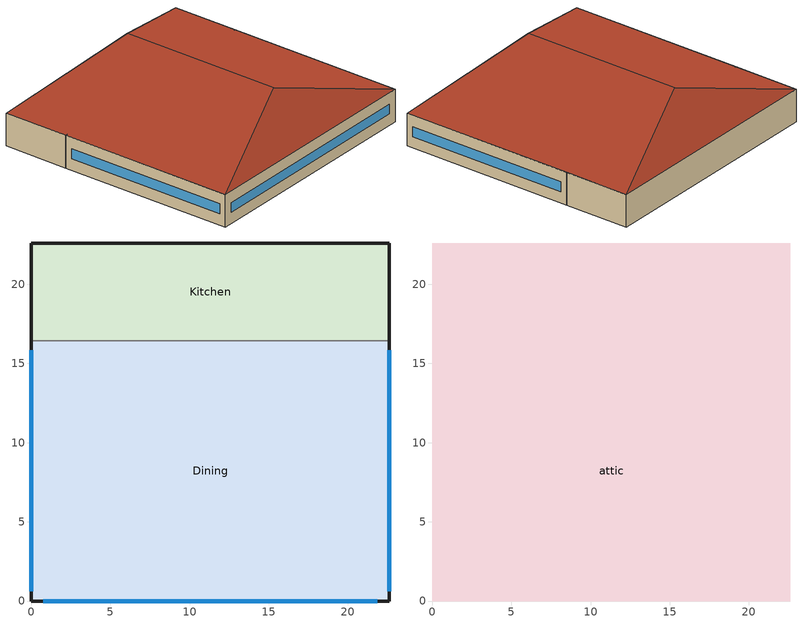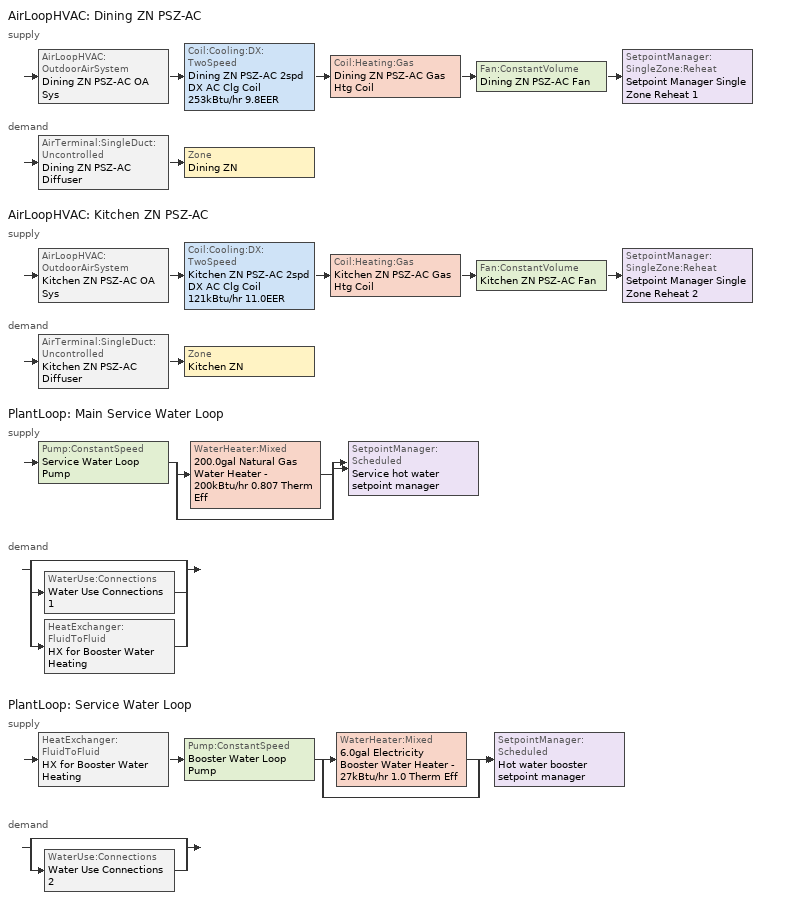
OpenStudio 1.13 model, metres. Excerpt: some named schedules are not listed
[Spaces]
Kitchen
 floor ground: 22.61,22.61 22.61,16.44 0,16.44 0,22.61 z0
 wall outside: 22.61,16.44 22.61,22.61 0,22.61 0,16.44 z0:3.05
 wall to Dining: 0,16.44 22.61,16.44 z0:3.05
Dining
 floor ground: 22.61,16.44 22.61,0 0,0 0,16.44 z0
 wall outside: 0,16.44 0,0 22.61,0 22.61,16.44 z0:3.05
 window: 0,15.84 0,0.6 / 22.61,0.6 22.61,15.84 / 0.75,0 21.86,0 z1.07:1.98
attic
 floor to Dining: 22.61,16.44 22.61,0 0,0 0,16.44 z3.05
 floor to Kitchen: 22.61,22.61 22.61,16.44 0,16.44 0,22.61 z3.05
 roof outside: 11.3,18.84,6.82 22.61,22.61,3.05 0,22.61,3.05; 11.3,3.77,6.82 0,0,3.05 22.61,0,3.05; 11.3,18.84,6.82 0,22.61,3.05 0,0,3.05 11.3,3.77,6.82; 11.3,3.77,6.82 22.61,0,3.05 22.61,22.61,3.05 11.3,18.84,6.82
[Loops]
AirLoopHVAC 'Dining ZN PSZ-AC'
 supply: AirLoopHVAC:OutdoorAirSystem 'Dining ZN PSZ-AC OA Sys' > Coil:Cooling:DX:TwoSpeed 'Dining ZN PSZ-AC 2spd DX AC Clg Coil 253kBtu/hr 9.8EER' > Coil:Heating:Gas 'Dining ZN PSZ-AC Gas Htg Coil' > Fan:ConstantVolume 'Dining ZN PSZ-AC Fan' > SetpointManager:SingleZone:Reheat 'Setpoint Manager Single Zone Reheat 1'
 demand: AirTerminal:SingleDuct:Uncontrolled 'Dining ZN PSZ-AC Diffuser' > Zone 'Dining ZN'
AirLoopHVAC 'Kitchen ZN PSZ-AC'
 supply: AirLoopHVAC:OutdoorAirSystem 'Kitchen ZN PSZ-AC OA Sys' > Coil:Cooling:DX:TwoSpeed 'Kitchen ZN PSZ-AC 2spd DX AC Clg Coil 121kBtu/hr 11.0EER' > Coil:Heating:Gas 'Kitchen ZN PSZ-AC Gas Htg Coil' > Fan:ConstantVolume 'Kitchen ZN PSZ-AC Fan' > SetpointManager:SingleZone:Reheat 'Setpoint Manager Single Zone Reheat 2'
 demand: AirTerminal:SingleDuct:Uncontrolled 'Kitchen ZN PSZ-AC Diffuser' > Zone 'Kitchen ZN'
PlantLoop 'Main Service Water Loop'
 supply: Pump:ConstantSpeed 'Service Water Loop Pump' > split
  | WaterHeater:Mixed '200.0gal Natural Gas Water Heater - 200kBtu/hr 0.807 Therm Eff'
  | bypass
  join > SetpointManager:Scheduled 'Service hot water setpoint manager'
 demand: split
  | bypass
  | WaterUse:Connections 'Water Use Connections 1'
  | HeatExchanger:FluidToFluid 'HX for Booster Water Heating'
PlantLoop 'Service Water Loop'
 supply: HeatExchanger:FluidToFluid 'HX for Booster Water Heating' > Pump:ConstantSpeed 'Booster Water Loop Pump' > split
  | WaterHeater:Mixed '6.0gal Electricity Booster Water Heater - 27kBtu/hr 1.0 Therm Eff'
  | bypass
  join > SetpointManager:Scheduled 'Hot water booster setpoint manager'
 demand: split
  | bypass
  | WaterUse:Connections 'Water Use Connections 2'
[Site]
Boise Air Terminal  Uo: Latitude {deg}=43.62; Longitude {deg}=-116.21; Time Zone {hr}=-7; Elevation {m}=701; Terrain=City
[Building]
90.1-2010-FullServiceRestaurant-ASHRAE 169-2006-5B created: 2016-09-26 10:44:40 -0600: North Axis {deg}=0; Default Construction Set=90.1-2010 - FullSrvRest - ASHRAE 169-2006-5B; Standards Building Type=FullServiceRestaurant
[Site:GroundTemperature:BuildingSurface]
19.85, 19.95, 20.01, 20.17, 20.39, 22.75, 23.29, 23.36, 23.24, 20.84, 20.31, 19.98
[Site:WaterMainsTemperature]
Calculation Method=Correlation; Annual Average Outdoor Air Temperature {C}=11.15; Maximum Difference In Monthly Average Outdoor Air Temperatures {deltaC}=26.2
[SizingPeriod:DesignDay] Barometric Pressure {Pa}=93182; Sky Clearness=0; Rain Indicator=0; Snow Indicator=0; Day of Month=21; Daylight Saving Time Indicator=0; Humidity Indicating Type=Wetbulb; Dry-Bulb Temperature Range Modifier Type=DefaultMultipliers
Name | Maximum Dry-Bulb Temperature {C} | Daily Dry-Bulb Temperature Range {deltaC} | Humidity Indicating Conditions at Maximum Dry-Bulb | Wind Speed {m/s} | Wind Direction {deg} | Month | Day Type | Solar Model Indicator | ASHRAE Taub | ASHRAE Taud
Boise Air Terminal  Uo Ann Clg .4% Condns DB=>MWB | 36.7 | 16.7 | 17.9 | 4.2 | 330 | 7 | SummerDesignDay | ASHRAETau | 0.398 | 2.125
Boise Air Terminal  Uo Ann Htg 99.6% Condns DB | -16.3 | 0 | -16.3 | 2.3 | 120 | 12 | WinterDesignDay | ASHRAEClearSky
[ClimateZones]
Climate Zone Institution Name 1=ASHRAE; Climate Zone Document Name 1=ANSI/ASHRAE Standard 169; Climate Zone Document Year 1=2006; Climate Zone Value 1=5B; Climate Zone Institution Name 2=CEC; Climate Zone Document Name 2=California Climate Zone Descriptions; Climate Zone Document Year 2=1995
[Material:NoMass] Thermal Absorptance=0.9; Solar Absorptance=0.7
Name | Roughness | Thermal Resistance {m2-K/W} | Visible Absorptance
CP02 CARPET PAD | VeryRough | 0.21648 | 0.8
Typical Insulation R-10.94 | Smooth | 1.92744 | 0.7
Typical Carpet Pad | Smooth | 0.21648 | 0.8
Typical Insulation R-13.45 | Smooth | 2.368 | 0.7
Typical Insulation R-35.4 | Smooth | 6.23479 | 0.7
Typical Insulation R-0.58 | Smooth | 0.101875 | 0.7
Typical Insulation R-1.15 | Smooth | 0.202527 | 0.7
[Material]
Name | Roughness | Thickness {m} | Conductivity {W/m-K} | Density {kg/m3} | Specific Heat {J/kg-K} | Thermal Absorptance | Solar Absorptance | Visible Absorptance
100mm Normalweight concrete floor | MediumSmooth | 0.1016 | 2.31 | 2322 | 832
G01 13mm gypsum board | Smooth | 0.0127 | 0.16 | 800 | 1090 | 0.9 | 0.7 | 0.5
4 in. Normalweight Concrete Floor | MediumRough | 0.1016 | 2.31 | 2322 | 832 | 0.9 | 0.7 | 0.7
25mm Stucco | Smooth | 0.0254 | 0.72 | 1856 | 840 | 0.9 | 0.7 | 0.7
5/8 in. Gypsum Board | MediumSmooth | 0.0159 | 0.16 | 800 | 1090 | 0.9 | 0.7 | 0.7
6 in. Normalweight Concrete Floor | MediumRough | 0.1524 | 2.31 | 2322 | 832 | 0.9 | 0.7 | 0.7
8 in. Concrete Block Basement Wall | MediumRough | 0.2032 | 1.326 | 1842 | 912 | 0.9 | 0.7 | 0.7
F08 Metal surface | Smooth | 0.0008 | 45.28 | 7824 | 500 | 0.9 | 0.7 | 0.7
G05 25mm wood | MediumSmooth | 0.0254 | 0.15 | 608 | 1630 | 0.9 | 0.5 | 0.5
Std Wood 6inch | MediumSmooth | 0.15 | 0.12 | 540 | 1210 | 0.9 | 0.7 | 0.7
[Construction]
Typical Insulated Exterior Mass Floor R-13.51: Typical Insulation R-10.94, 4 in. Normalweight Concrete Floor, Typical Carpet Pad
Typical Insulated Steel Framed Exterior Wall R-15.63: 25mm Stucco, 5/8 in. Gypsum Board, Typical Insulation R-13.45, 5/8 in. Gypsum Board
Typical Wood Joist Attic Floor R-37.04: 5/8 in. Gypsum Board, Typical Insulation R-35.4
Typical Interior Floor: 100mm Normalweight concrete floor, CP02 CARPET PAD
Typical Interior Wall: G01 13mm gypsum board, G01 13mm gypsum board
Typical Interior Ceiling: CP02 CARPET PAD, 100mm Normalweight concrete floor
Typical Insulated Carpeted 6in Slab Floor: 6 in. Normalweight Concrete Floor, Typical Carpet Pad
Typical Insulated Basement Mass Wall: 8 in. Concrete Block Basement Wall
U 0.52 SHGC 0.40 Dbl Ref-D Clr 6mm/13mm Air: REF D CLEAR 6MM, AIR 13MM, CLEAR 6MM
Typical Insulated Metal Door R-1.43: F08 Metal surface, Typical Insulation R-0.58
Typical Overhead Door R-2.0: Typical Insulation R-1.15
U 1.17 SHGC 0.49 Sgl Ref-D Clr 6mm: REF D CLEAR 6MM
Typical Interior Window: Clear 3mm
Typical Interior Door; Typical Interior Partition: G05 25mm wood
InteriorFurnishings: Std Wood 6inch
[DefaultConstructionSet]
90.1-2010 - FullSrvRest - ASHRAE 169-2006-5B: Default Exterior Surface Constructions=Default Surface Constructions 1; Default Interior Surface Constructions=Default Surface Constructions 2; Default Ground Contact Surface Constructions=Default Surface Constructions 3; Default Exterior SubSurface Constructions=Default Sub Surface Constructions 1; Default Interior SubSurface Constructions=Default Sub Surface Constructions 2; Interior Partition Construction=Typical Interior Partition
[DefaultSurfaceConstructions]
Name | Floor Construction | Wall Construction | Roof Ceiling Construction
Default Surface Constructions 1 | Typical Insulated Exterior Mass Floor R-13.51 | Typical Insulated Steel Framed Exterior Wall R-15.63 | Typical Wood Joist Attic Floor R-37.04
Default Surface Constructions 2 | Typical Interior Floor | Typical Interior Wall | Typical Interior Ceiling
Default Surface Constructions 3 | Typical Insulated Carpeted 6in Slab Floor | Typical Insulated Basement Mass Wall
[DefaultSubSurfaceConstructions]
Name | Fixed Window Construction | Operable Window Construction | Door Construction | Overhead Door Construction | Skylight Construction | Tubular Daylight Dome Construction | Tubular Daylight Diffuser Construction
Default Sub Surface Constructions 1 | U 0.52 SHGC 0.40 Dbl Ref-D Clr 6mm/13mm Air | U 0.52 SHGC 0.40 Dbl Ref-D Clr 6mm/13mm Air | Typical Insulated Metal Door R-1.43 | Typical Overhead Door R-2.0 | U 1.17 SHGC 0.49 Sgl Ref-D Clr 6mm | Typical Interior Window | Typical Interior Window
Default Sub Surface Constructions 2 | Typical Interior Window | Typical Interior Window | Typical Interior Door
[WindowMaterial:Glazing] Optical Data Type=SpectralAverage; Infrared Transmittance at Normal Incidence=0; Front Side Infrared Hemispherical Emissivity=0.84; Conductivity {W/m-K}=0.9; Dirt Correction Factor for Solar and Visible Transmittance=1; Solar Diffusing=No
Name | Thickness {m} | Solar Transmittance at Normal Incidence | Front Side Solar Reflectance at Normal Incidence | Back Side Solar Reflectance at Normal Incidence | Visible Transmittance at Normal Incidence | Front Side Visible Reflectance at Normal Incidence | Back Side Visible Reflectance at Normal Incidence | Back Side Infrared Hemispherical Emissivity
REF D CLEAR 6MM | 0.006 | 0.429 | 0.308 | 0.379 | 0.334 | 0.453 | 0.505 | 0.82
CLEAR 6MM | 0.006 | 0.775 | 0.071 | 0.071 | 0.881 | 0.08 | 0.08 | 0.84
Clear 3mm | 0.003 | 0.837 | 0.075 | 0.075 | 0.898 | 0.081 | 0.081 | 0.84
[WindowMaterial:Gas]
AIR 13MM: Gas Type=Air; Thickness {m}=0.0127
[Space]
Name | Space Type | Thermal Zone | Part of Total Floor Area
Kitchen | FullServiceRestaurant Kitchen | Kitchen ZN | Yes
Dining | FullServiceRestaurant Dining | Dining ZN | Yes
attic | FullServiceRestaurant Attic | attic ZN | No
[SpaceType] Standards Building Type=FullServiceRestaurant
Name | Default Schedule Set | Design Specification Outdoor Air Object | Standards Space Type
FullServiceRestaurant Dining | FullServiceRestaurant Dining Schedule Set | FullServiceRestaurant Dining Ventilation | Dining
FullServiceRestaurant Kitchen | FullServiceRestaurant Kitchen Schedule Set | FullServiceRestaurant Kitchen Ventilation | Kitchen
FullServiceRestaurant Attic | FullServiceRestaurant Attic Schedule Set | FullServiceRestaurant Attic Ventilation | Attic
[DesignSpecification:OutdoorAir] Outdoor Air Flow per Person {m3/s-person}=0
Name | Outdoor Air Flow per Floor Area {m3/s-m2} | Outdoor Air Flow Air Changes per Hour {1/hr} | Outdoor Air Method | Outdoor Air Flow Rate {m3/s}
FullServiceRestaurant Attic Ventilation | 0 | 0
FullServiceRestaurant Dining Ventilation | 0.0035814 | 0 | Sum | 0
FullServiceRestaurant Kitchen Ventilation | 0 |  | Sum | 1.21708
[DefaultScheduleSet]
Name | Infiltration Schedule | Number of People Schedule | People Activity Level Schedule | Lighting Schedule | Electric Equipment Schedule | Gas Equipment Schedule
FullServiceRestaurant Attic Schedule Set | Always On
FullServiceRestaurant Dining Schedule Set | RestaurantSitDown INFIL_HALF_ON_SCH | RestaurantSitDown BLDG_OCC_SCH | RestaurantSitDown ACTIVITY_SCH | RestaurantSitDown BLDG_LIGHT_DINING_SCH_2010 | RestaurantSitDown BLDG_EQUIP_SCH
FullServiceRestaurant Kitchen Schedule Set | RestaurantSitDown INFIL_HALF_ON_SCH | RestaurantSitDown BLDG_OCC_SCH | RestaurantSitDown ACTIVITY_SCH | RestaurantSitDown BLDG_LIGHT_KITCHEN_SCH_2010_2013 | RestaurantSitDown BLDG_EQUIP_SCH | RestaurantSitDown Rest_GAS_EQUIP_SCH
[ThermostatSetpoint:DualSetpoint]
Name | Heating Setpoint Temperature Schedule | Cooling Setpoint Temperature Schedule
FullServiceRestaurant Kitchen Thermostat 1 | RestaurantSitDown HTGSETP_KITCHEN_SCH_NO_OPTIMUM | RestaurantSitDown CLGSETP_KITCHEN_SCH_NO_SETBACK
FullServiceRestaurant Attic Thermostat 1
FullServiceRestaurant Dining Thermostat 1 | RestaurantSitDown HTGSETP_SCH_NO_OPTIMUM | RestaurantSitDown CLGSETP_SCH_NO_SETBACK
[People:Definition] Number of People Calculation Method=People/Area; Fraction Radiant=0.3
Name | People per Space Floor Area {person/m2}
FullServiceRestaurant Dining People Definition | 0.753474
FullServiceRestaurant Kitchen People Definition | 0.0538196
[People] Work Efficiency Schedule=Work Efficiency Schedule; Clothing Insulation Schedule=Clothing Schedule; Air Velocity Schedule=Air Velocity Schedule
Name | People Definition | Space or SpaceType
FullServiceRestaurant Dining People | FullServiceRestaurant Dining People Definition | FullServiceRestaurant Dining
FullServiceRestaurant Kitchen People | FullServiceRestaurant Kitchen People Definition | FullServiceRestaurant Kitchen
[Lights:Definition] Design Level Calculation Method=Watts/Area; Fraction Radiant=0.7; Fraction Visible=0.2
Name | Watts per Space Floor Area {W/m2}
FullServiceRestaurant Dining Lights Definition | 9.57988
FullServiceRestaurant Kitchen Lights Definition | 10.6563
[Lights]
Name | Lights Definition | Space or SpaceType
FullServiceRestaurant Dining Lights | FullServiceRestaurant Dining Lights Definition | FullServiceRestaurant Dining
FullServiceRestaurant Kitchen Lights | FullServiceRestaurant Kitchen Lights Definition | FullServiceRestaurant Kitchen
[ElectricEquipment:Definition]
Name | Design Level Calculation Method | Watts per Space Floor Area {W/m2} | Fraction Latent | Fraction Radiant | Fraction Lost | Design Level {W}
FullServiceRestaurant Dining Elec Equip Definition | Watts/Area | 64.9279 | 0.25 | 0.3
FullServiceRestaurant Kitchen Elec Equip Definition | Watts/Area | 403.97 | 0.25 | 0.3 | 0.2
Kitchen Electric Equipment Definition1 | EquipmentLevel |  | 0 | 0.25 | 0 | 515.917
Kitchen Electric Equipment Definition2 | EquipmentLevel |  | 0 | 0.25 | 0 | 851.67
[ElectricEquipment]
Name | Electric Equipment Definition | Space or SpaceType | Schedule
FullServiceRestaurant Dining Elec Equip | FullServiceRestaurant Dining Elec Equip Definition | FullServiceRestaurant Dining
FullServiceRestaurant Kitchen Elec Equip | FullServiceRestaurant Kitchen Elec Equip Definition | FullServiceRestaurant Kitchen
Kitchen_Reach-in-Freezer | Kitchen Electric Equipment Definition1 | FullServiceRestaurant Kitchen | RestaurantSitDown ALWAYS_ON
Kitchen_Reach-in-Refrigerator | Kitchen Electric Equipment Definition2 | FullServiceRestaurant Kitchen | RestaurantSitDown ALWAYS_ON
[GasEquipment:Definition]
FullServiceRestaurant Kitchen Gas Equip Definition: Design Level Calculation Method=Watts/Area; Watts per Space Floor Area {W/m2}=649.246; Fraction Latent=0.1; Fraction Radiant=0.2; Fraction Lost=0.7
[GasEquipment]
FullServiceRestaurant Kitchen Gas Equip: Gas Equipment Definition=FullServiceRestaurant Kitchen Gas Equip Definition; Space or SpaceType=FullServiceRestaurant Kitchen
[SpaceInfiltration:DesignFlowRate]
Name | Space or SpaceType | Schedule | Design Flow Rate Calculation Method | Flow per Exterior Surface Area {m3/s-m2} | Constant Term Coefficient | Temperature Term Coefficient | Velocity Term Coefficient | Velocity Squared Term Coefficient | Design Flow Rate {m3/s}
Dining Infiltration | Dining | RestaurantSitDown INFIL_HALF_ON_SCH | Flow/ExteriorArea | 0.000569573 | 0 | 0 | 0.224 | 0
Kitchen Infiltration | Kitchen | RestaurantSitDown INFIL_HALF_ON_SCH | Flow/ExteriorArea | 0.000569573 | 0 | 0 | 0.224 | 0
Dining door Infiltration | Dining | RestaurantSitDown VESTIBULE_DOOR_INFIL_SCH | Flow/Space |  |  |  |  |  | 0.389828
Space Infiltration Design Flow Rate 2 | attic | Always On | Flow/Space |  |  |  |  |  | 0.2378
[InternalMass:Definition]
Internal Mass Definition 1: Construction=InteriorFurnishings; Design Level Calculation Method=SurfaceArea/Area; Surface Area per Space Floor Area=2
[InternalMass] Internal Mass Definition=Internal Mass Definition 1
Name | Space or SpaceType
Dining Mass; Dining Mass 1 | Dining
Kitchen Mass; Kitchen Mass 1; Kitchen Mass 2; Kitchen Mass 3 | Kitchen
[ThermalZone] Use Ideal Air Loads=No
Name | Thermostat | Primary Daylighting Control | Fraction of Zone Controlled by Primary Daylighting Control | Secondary Daylighting Control | Fraction of Zone Controlled by Secondary Daylighting Control
Kitchen ZN | FullServiceRestaurant Kitchen Thermostat 1
attic ZN | FullServiceRestaurant Attic Thermostat 1
Dining ZN | FullServiceRestaurant Dining Thermostat 1 | Dining Daylt Sensor 1 | 0.137181 | Dining Daylt Sensor 2 | 0.137181
[Sizing:Zone] Zone Cooling Design Supply Air Temperature Input Method=SupplyAirTemperature; Zone Cooling Design Supply Air Temperature Difference {deltaC}=11.11; Zone Heating Design Supply Air Temperature Input Method=SupplyAirTemperature; Zone Heating Design Supply Air Temperature {C}=40; Zone Heating Design Supply Air Temperature Difference {deltaC}=11.11; Zone Cooling Design Supply Air Humidity Ratio {kg-H2O/kg-air}=0.0085; Zone Heating Design Supply Air Humidity Ratio {kg-H2O/kg-air}=0.008; Heating Design Air Flow Method=DesignDay; Account for Dedicated Outdoor Air System=No; Dedicated Outdoor Air System Control Strategy=NeutralSupplyAir; Dedicated Outdoor Air Low Setpoint Temperature for Design {C}=autosize; Dedicated Outdoor Air High Setpoint Temperature for Design {C}=autosize
Name | Zone Cooling Design Supply Air Temperature {C} | Cooling Design Air Flow Method | Cooling Minimum Air Flow per Zone Floor Area {m3/s-m2}
Kitchen ZN | 12.8 | DesignDayWithLimit | 0
attic ZN | 14 | DesignDay
Dining ZN | 12.8 | DesignDayWithLimit | 0.00358118
[Zone equipment]
Kitchen ZN: Zone HVAC Ideal Loads Air System 1, Kitchen ZN PSZ-AC Diffuser, Kitchen ZN Exhaust Fan
attic ZN: Zone HVAC Ideal Loads Air System 2
Dining ZN: Zone HVAC Ideal Loads Air System 3, Dining ZN PSZ-AC Diffuser, Dining ZN Exhaust Fan
[AirLoopHVAC] Availability Schedule=RestaurantSitDown HVACOperationSchd; Design Supply Air Flow Rate {m3/s}=AutoSize
Name | Availability Manager
Dining ZN PSZ-AC | Availability Manager Night Cycle 1
Kitchen ZN PSZ-AC | Availability Manager Night Cycle 2
[Sizing:System] Type of Load to Size On=Sensible; Design Outdoor Air Flow Rate {m3/s}=Autosize; Minimum System Air Flow Ratio=1; Preheat Design Temperature {C}=7; Preheat Design Humidity Ratio {kg-H2O/kg-Air}=0.008; Precool Design Temperature {C}=12.8; Precool Design Humidity Ratio {kg-H2O/kg-Air}=0.008; Central Cooling Design Supply Air Temperature {C}=12.8; Central Heating Design Supply Air Temperature {C}=40; Sizing Option=Coincident; 100% Outdoor Air in Cooling=No; 100% Outdoor Air in Heating=No; Central Cooling Design Supply Air Humidity Ratio {kg-H2O/kg-Air}=0.0085; Central Heating Design Supply Air Humidity Ratio {kg-H2O/kg-Air}=0.008; Cooling Design Air Flow Method=DesignDay; Cooling Design Air Flow Rate {m3/s}=0; Heating Design Air Flow Method=DesignDay; Heating Design Air Flow Rate {m3/s}=0; System Outdoor Air Method=ZoneSum; Zone Maximum Outdoor Air Fraction=1; Cooling Supply Air Flow Rate Per Floor Area {m3/s-m2}=0.00996765; Cooling Fraction of Autosized Cooling Supply Air Flow Rate=1; Cooling Supply Air Flow Rate Per Unit Cooling Capacity {m3/s-W}=3.94755e-05; Heating Supply Air Flow Rate Per Floor Area {m3/s-m2}=0.00996765; Heating Fraction of Autosized Heating Supply Air Flow Rate=1; Heating Fraction of Autosized Cooling Supply Air Flow Rate=1; Heating Supply Air Flow Rate Per Unit Heating Capacity {m3/s-W}=3.15882e-05; Cooling Design Capacity Method=CoolingDesignCapacity; Cooling Design Capacity {W}=autosize; Cooling Design Capacity Per Floor Area {W/m2}=234.7; Fraction of Autosized Cooling Design Capacity=1; Heating Design Capacity Method=HeatingDesignCapacity; Heating Design Capacity {W}=autosize; Heating Design Capacity Per Floor Area {W/m2}=157; Fraction of Autosized Heating Design Capacity=1; Central Cooling Capacity Control Method=OnOff
Dining ZN PSZ-AC; Kitchen ZN PSZ-AC
[SetpointManager:SingleZone:Reheat] Minimum Supply Air Temperature {C}=10; Maximum Supply Air Temperature {C}=50
Name | Control Zone
Setpoint Manager Single Zone Reheat 1 | Dining ZN
Setpoint Manager Single Zone Reheat 2 | Kitchen ZN
[Fan:ConstantVolume] Availability Schedule=RestaurantSitDown HVACOperationSchd; Maximum Flow Rate {m3/s}=AutoSize
Name | Fan Efficiency | Pressure Rise {Pa} | Motor Efficiency
Dining ZN PSZ-AC Fan | 0.59605 | 1018.77 | 0.917
Kitchen ZN PSZ-AC Fan | 0.56225 | 622.722 | 0.865
[Coil:Heating:Gas] Availability Schedule=Always On Discrete; Gas Burner Efficiency=0.8; Nominal Capacity {W}=AutoSize; Parasitic Electric Load {W}=0; Parasitic Gas Load {W}=0
Dining ZN PSZ-AC Gas Htg Coil; Kitchen ZN PSZ-AC Gas Htg Coil
[Coil:Cooling:DX:TwoSpeed] Availability Schedule=Always On Discrete; Rated High Speed Total Cooling Capacity {W}=Autosize; Rated High Speed Sensible Heat Ratio=Autosize; Rated High Speed Air Flow Rate {m3/s}=Autosize; Rated Low Speed Total Cooling Capacity {W}=Autosize; Rated Low Speed Sensible Heat Ratio=0.69; Condenser Type=AirCooled; High Speed Evaporative Condenser Effectiveness=0; High Speed Evaporative Condenser Air Flow Rate {m3/s}=Autosize; High Speed Evaporative Condenser Pump Rated Power Consumption {W}=Autosize; Low Speed Evaporative Condenser Effectiveness=0; Low Speed Evaporative Condenser Air Flow Rate {m3/s}=Autosize; Low Speed Evaporative Condenser Pump Rated Power Consumption {W}=Autosize; Basin Heater Capacity {W/K}=10; Basin Heater Setpoint Temperature {C}=2
Name | Rated High Speed COP {W/W} | Total Cooling Capacity Function of Temperature Curve | Total Cooling Capacity Function of Flow Fraction Curve | Energy Input Ratio Function of Temperature Curve | Energy Input Ratio Function of Flow Fraction Curve | Part Load Fraction Correlation Curve | Rated Low Speed COP {W/W} | Low Speed Total Cooling Capacity Function of Temperature Curve | Low Speed Energy Input Ratio Function of Temperature Curve
Dining ZN PSZ-AC 2spd DX AC Clg Coil 253kBtu/hr 9.8EER | 3.50675 | PSZ-AC_CoolCLennoxStandard10Ton_TGA120S2B_CapFT | AHU-1_CoolCStandard10Ton_CapFF | PSZ-AC_CoolCStandard10Ton_EIRFT | CoolCLennoxStandard10Ton_TGA120S2B_EIRFFF | PSZ-AC_CoolCLennoxStandard10Ton_TGA120S2B_PLR | 3.50675 | PSZ-AC_CoolCLennoxStandard10Ton_TGA120S2B_CapFT 1 | PSZ-AC_CoolCStandard10Ton_EIRFT 1
Kitchen ZN PSZ-AC 2spd DX AC Clg Coil 121kBtu/hr 11.0EER | 3.82251 | PSZ-Fine Storage DX Coil Cap-FT | DX Coil Cap-FF | PSZ-AC DX Coil EIR-FT | Split DX Coil EIR-FF | HPACCOOLPLFFPLR | 3.82251 | PSZ-Fine Storage DX Coil Cap-FT 1 | PSZ-AC DX Coil EIR-FT 1
[Controller:OutdoorAir] Maximum Outdoor Air Flow Rate {m3/s}=Autosize; Economizer Control Type=DifferentialDryBulb; Economizer Control Action Type=ModulateFlow; Lockout Type=NoLockout; Minimum Limit Type=FixedMinimum; Minimum Outdoor Air Schedule=RestaurantSitDown HVACOperationSchd; High Humidity Control=No; Heat Recovery Bypass Control Type=BypassWhenOAFlowGreaterThanMinimum
Name | Minimum Outdoor Air Flow Rate {m3/s} | Controller Mechanical Ventilation
Dining ZN PSZ-AC OA Sys Controller | 0 | Controller Mechanical Ventilation 1
Kitchen ZN PSZ-AC OA Sys Controller | Autosize | Controller Mechanical Ventilation 2
[Controller:MechanicalVentilation] Availability Schedule=Always On Discrete; System Outdoor Air Method=ZoneSum
Name | Demand Controlled Ventilation
Controller Mechanical Ventilation 1 | Yes
Controller Mechanical Ventilation 2
[AirLoopHVAC:OutdoorAirSystem]
Name | Controller
Dining ZN PSZ-AC OA Sys | Dining ZN PSZ-AC OA Sys Controller
Kitchen ZN PSZ-AC OA Sys | Kitchen ZN PSZ-AC OA Sys Controller
[AvailabilityManager:NightCycle] Control Type=CycleOnAny; Thermostat Tolerance {deltaC}=1; Cycling Run Time {s}=3600
Availability Manager Night Cycle 1; Availability Manager Night Cycle 2
[AirTerminal:SingleDuct:Uncontrolled] Availability Schedule=Always On Discrete; Maximum Air Flow Rate {m3/s}=AutoSize
Dining ZN PSZ-AC Diffuser; Kitchen ZN PSZ-AC Diffuser
[Fan:ZoneExhaust] Availability Schedule=RestaurantSitDown HVACOperationSchd; System Availability Manager Coupling Mode=Decoupled
Name | Fan Efficiency | Pressure Rise {Pa} | Maximum Flow Rate {m3/s}
Dining ZN Exhaust Fan | 1 | 0 | 1.331432
Kitchen ZN Exhaust Fan | 0.0660786 | 124.544 | 2.548516
[Refrigeration:Case] Availability Schedule=Always On Discrete; Zone=Kitchen ZN; Rated Ambient Temperature {C}=23.8889; Rated Ambient Relative Humidity {percent}=55; Latent Case Credit Curve Type=CaseTemperatureMethod; Standard Case Lighting Power per Unit Length {W/m}=33; Case Lighting Schedule=RestaurantSitDown BLDG_LIGHT_KITCHEN_SCH_2004_2007; Fraction of Lighting Energy to Case=1; Anti-Sweat Heater Control Type=None; Humidity at Zero Anti-Sweat Heater Energy {percent}=0; Case Height {m}=0; Defrost Energy Correction Curve Type=None
Name | Rated Total Cooling Capacity per Unit Length {W/m} | Rated Latent Heat Ratio | Rated Runtime Fraction | Case Length {m} | Case Operating Temperature {C} | Latent Case Credit Curve | Standard Case Fan Power per Unit Length {W/m} | Operating Case Fan Power per Unit Length {W/m} | Fraction of Anti-Sweat Heater Energy to Case | Case Defrost Power per Unit Length {W/m} | Case Defrost Type | Case Defrost Schedule | Case Defrost Drip-Down Schedule | Under Case HVAC Return Air Fraction | Refrigerated Case Restocking Schedule | Case Credit Fraction Schedule
Kitchen ZN Walkin Freezer | 688 | 0.1 | 0.4 | 2.44 | -23 | Single Shelf Horizontal Latent Energy Multiplier_After2004 | 74 | 74 | 0 | 820 | Electric | Refrigeration Defrost Schedule | Refrigeration Defrost DripDown Schedule | 0 | RestaurantSitDown Kitchen_Case:1_WALKINFREEZER_WalkInStockingSched | Refrigeration Case Credit Schedule
Kitchen ZN Display Case | 734 | 0.08 | 0.85 | 3.05 | 2 | Multi Shelf Vertical Latent Energy Multiplier | 66 | 66 | 0.2 | 0 | OffCycle | Refrigeration Defrost Schedule 1 |  | 0.05 | RestaurantSitDown Kitchen_Case:2_SELFCONTAINEDDISPLAYCASE_CaseStockingSched
[Refrigeration:Compressor] Rated Return Gas Temperature {C}=18.3; Rated Subcooling {deltaC}=0
Name | Refrigeration Compressor Power Curve | Refrigeration Compressor Capacity Curve
Refrigeration Compressor 1 | Refrigeration Compressor Power Curve | Refrigeration Compressor Capacity Curve
Refrigeration Compressor 2 | Refrigeration Compressor Power Curve 1 | Refrigeration Compressor Capacity Curve 1
[Refrigeration:Condenser:AirCooled] Rated Subcooling Temperature Difference {deltaC}=0; Condenser Fan Speed Control Type=VariableSpeed; Rated Fan Power {W}=330; Minimum Fan Air Flow Ratio=0.25
Name | Rated Effective Total Heat Rejection Rate Curve
Refrigeration Condenser Air Cooled 1 | Refrigeration Condenser Air Cooled HR Curve
Refrigeration Condenser Air Cooled 2 | Refrigeration Condenser Air Cooled HR Curve 1
[Refrigeration:System] Minimum Condensing Temperature {C}=21; Refrigeration System Working Fluid Type=R404a; Suction Temperature Control Type=ConstantSuctionTemperature; Suction Piping Zone=Kitchen ZN
Name | Refrigeration Condenser
Refrigeration System 1 | Refrigeration Condenser Air Cooled 1
Refrigeration System 2 | Refrigeration Condenser Air Cooled 2
[ZoneMixing]
Zone Mixing 1: Zone=Kitchen ZN; Schedule=RestaurantSitDown Hours_of_operation; Design Flow Rate Calculation Method=Flow/Zone; Design Flow Rate {m3/s}=1.33143; Source Zone=Dining ZN; Delta Temperature {deltaC}=0
[PlantLoop] Plant Loop Volume {m3}=Autocalculate; Load Distribution Scheme=Optimal
Name | Maximum Loop Temperature {C} | Minimum Loop Temperature {C}
Main Service Water Loop | 60 | 10
Service Water Loop
[Sizing:Plant] Loop Type=Heating; Loop Design Temperature Difference {deltaC}=5; Sizing Option=NonCoincident; Zone Timesteps in Averaging Window=1; Coincident Sizing Factor Mode=None
Name | Design Loop Exit Temperature {C}
Main Service Water Loop | 60
Service Water Loop | 82.2222
[SetpointManager:Scheduled] Control Variable=Temperature
Name | Schedule
Service hot water setpoint manager | Service Water Loop Temp - 140F
Hot water booster setpoint manager | Service Water Booster Temp - 180.00000000000006F
[Pump:ConstantSpeed] Rated Flow Rate {m3/s}=autosize; Rated Power Consumption {W}=autosize; Fraction of Motor Inefficiencies to Fluid Stream=0; Pump Control Type=Intermittent
Name | Rated Pump Head {Pa} | Motor Efficiency
Service Water Loop Pump | 29891 | 0.855
Booster Water Loop Pump | 0 | 1
[WaterHeater:Mixed] Deadband Temperature Difference {deltaC}=2; Maximum Temperature Limit {C}=82.2222; Heater Control Type=Cycle; Off Cycle Parasitic Heat Fraction to Tank=0.8; On Cycle Parasitic Heat Fraction to Tank=0; Ambient Temperature Indicator=Schedule; Use Side Effectiveness=1; Source Side Effectiveness=1; Use Side Design Flow Rate {m3/s}=autosize; Source Side Design Flow Rate {m3/s}=autosize; Indirect Water Heating Recovery Time {hr}=1.5
Name | Tank Volume {m3} | Setpoint Temperature Schedule | Heater Maximum Capacity {W} | Heater Fuel Type | Heater Thermal Efficiency | Off Cycle Parasitic Fuel Consumption Rate {W} | Off Cycle Parasitic Fuel Type | On Cycle Parasitic Fuel Consumption Rate {W} | On Cycle Parasitic Fuel Type | Ambient Temperature Schedule | Off Cycle Loss Coefficient to Ambient Temperature {W/K} | On Cycle Loss Coefficient to Ambient Temperature {W/K}
200.0gal Natural Gas Water Heater - 200kBtu/hr 0.807 Therm Eff | 0.757082 | Service Water Loop Temp - 140F | 58614.2 | NaturalGas | 0.807223 | 715.973 | NaturalGas | 715.973 | NaturalGas | Water Heater Ambient Temp Schedule - 70F | 10.886 | 10.886
6.0gal Electricity Booster Water Heater - 27kBtu/hr 1.0 Therm Eff | 0.0227125 | Service Water Booster Temp - 180.00000000000006F | 7999.96 | Electricity | 1 | 0 | Electricity | 0 | Electricity | Water Heater Ambient Temp Schedule - 70F 1 | 0.527431 | 0.527431
[WaterUse:Connections]
Name | Water Use Equipment Name 1
Water Use Connections 1 | Kitchen Service Water Use 2.22gal/min
Water Use Connections 2 | Booster Water Fixture - 1.3300000000000003 gal/min at 15.5555555555556F
[WaterUse:Equipment:Definition]
Name | Peak Flow Rate {m3/s} | Target Temperature Schedule | Sensible Fraction Schedule | Latent Fraction Schedule
Kitchen Service Water Use Def 2.22gal/min | 0.000139808 | Schedule Ruleset 5 | Schedule Ruleset 3 | Schedule Ruleset 4
Water Fixture Def - 1.3300000000000003 gal/min | 8.391e-05 | Schedule Ruleset 8
[WaterUse:Equipment] Flow Rate Fraction Schedule=RestaurantSitDown BLDG_SWH_SCH
Name | Water Use Equipment Definition
Kitchen Service Water Use 2.22gal/min | Kitchen Service Water Use Def 2.22gal/min
Booster Water Fixture - 1.3300000000000003 gal/min at 15.5555555555556F | Water Fixture Def - 1.3300000000000003 gal/min
[HeatExchanger:FluidToFluid]
HX for Booster Water Heating: Loop Demand Side Design Flow Rate {m3/s}=autosize; Loop Supply Side Design Flow Rate {m3/s}=autosize; Heat Exchange Model Type=Ideal; Heat Exchanger U-Factor Times Area Value {W/K}=autosize; Control Type=UncontrolledOn; Minimum Temperature Difference to Activate Heat Exchanger {deltaC}=0.01; Heat Transfer Metering End Use Type=LoopToLoop; Component Override Cooling Control Temperature Mode=Loop; Sizing Factor=1; Operation Minimum Temperature Limit {C}=0; Operation Maximum Temperature Limit {C}=100
[Exterior:Lights:Definition]
Name | Design Level {W}
Occ Sensing Exterior Lights Def | 2302.49
NonDimming Exterior Lights Def | 154.01
[Exterior:Lights] Control Option=AstronomicalClock
Name | Exterior Lights Definition | Schedule
Occ Sensing Exterior Lights Def | Occ Sensing Exterior Lights Def | RestaurantSitDown Exterior_lighting_schedule_b
NonDimming Exterior Lights Def | NonDimming Exterior Lights Def | RestaurantSitDown Exterior_lighting_schedule_a
[Daylighting:Control] Space=Dining; Position Z-Coordinate {m}=0.9144; Illuminance Setpoint {lux}=300; Lighting Control Type=Stepped; Number of Stepped Control Steps=3
Name | Position X-Coordinate {m} | Position Y-Coordinate {m}
Dining Daylt Sensor 1 | 11.3045 | 1.9817
Dining Daylt Sensor 2 | 1.9817 | 8.22135
[Schedule:Ruleset]
Name | Default Day Schedule | Summer Design Day Schedule | Winter Design Day Schedule
Always On | Always On Default
Clothing Schedule | Clothing Schedule Default Winter Clothes
Air Velocity Schedule | Air Velocity Schedule Default
Work Efficiency Schedule | Work Efficiency Schedule Default
RestaurantSitDown BLDG_OCC_SCH | RestaurantSitDown BLDG_OCC_SCH Default | RestaurantSitDown BLDG_OCC_SCH Summer Design Day | RestaurantSitDown BLDG_OCC_SCH Winter Design Day
RestaurantSitDown ACTIVITY_SCH | RestaurantSitDown ACTIVITY_SCH Default | RestaurantSitDown ACTIVITY_SCH Summer Design Day | RestaurantSitDown ACTIVITY_SCH Winter Design Day
RestaurantSitDown BLDG_LIGHT_DINING_SCH_2010 | RestaurantSitDown BLDG_LIGHT_DINING_SCH_2010 Default | RestaurantSitDown BLDG_LIGHT_DINING_SCH_2010 Summer Design Day | RestaurantSitDown BLDG_LIGHT_DINING_SCH_2010 Winter Design Day
RestaurantSitDown BLDG_EQUIP_SCH | RestaurantSitDown BLDG_EQUIP_SCH Default | RestaurantSitDown BLDG_EQUIP_SCH Summer Design Day | RestaurantSitDown BLDG_EQUIP_SCH Winter Design Day
RestaurantSitDown INFIL_HALF_ON_SCH | RestaurantSitDown INFIL_HALF_ON_SCH Default | RestaurantSitDown INFIL_HALF_ON_SCH Summer Design Day | RestaurantSitDown INFIL_HALF_ON_SCH Winter Design Day
RestaurantSitDown HTGSETP_SCH_NO_OPTIMUM | RestaurantSitDown HTGSETP_SCH_NO_OPTIMUM Default | RestaurantSitDown HTGSETP_SCH_NO_OPTIMUM Summer Design Day | RestaurantSitDown HTGSETP_SCH_NO_OPTIMUM Winter Design Day
RestaurantSitDown CLGSETP_SCH_NO_SETBACK | RestaurantSitDown CLGSETP_SCH_NO_SETBACK Default | RestaurantSitDown CLGSETP_SCH_NO_SETBACK Summer Design Day | RestaurantSitDown CLGSETP_SCH_NO_SETBACK Winter Design Day
RestaurantSitDown BLDG_LIGHT_KITCHEN_SCH_2010_2013 | RestaurantSitDown BLDG_LIGHT_KITCHEN_SCH_2010_2013 Default | RestaurantSitDown BLDG_LIGHT_KITCHEN_SCH_2010_2013 Summer Design Day | RestaurantSitDown BLDG_LIGHT_KITCHEN_SCH_2010_2013 Winter Design Day
RestaurantSitDown Rest_GAS_EQUIP_SCH | RestaurantSitDown Rest_GAS_EQUIP_SCH Default | RestaurantSitDown Rest_GAS_EQUIP_SCH Summer Design Day | RestaurantSitDown Rest_GAS_EQUIP_SCH Winter Design Day
RestaurantSitDown HTGSETP_KITCHEN_SCH_NO_OPTIMUM | RestaurantSitDown HTGSETP_KITCHEN_SCH_NO_OPTIMUM Default | RestaurantSitDown HTGSETP_KITCHEN_SCH_NO_OPTIMUM Summer Design Day | RestaurantSitDown HTGSETP_KITCHEN_SCH_NO_OPTIMUM Winter Design Day
RestaurantSitDown CLGSETP_KITCHEN_SCH_NO_SETBACK | RestaurantSitDown CLGSETP_KITCHEN_SCH_NO_SETBACK Default | RestaurantSitDown CLGSETP_KITCHEN_SCH_NO_SETBACK Summer Design Day | RestaurantSitDown CLGSETP_KITCHEN_SCH_NO_SETBACK Winter Design Day
RestaurantSitDown HVACOperationSchd | RestaurantSitDown HVACOperationSchd Default | RestaurantSitDown HVACOperationSchd Summer Design Day | RestaurantSitDown HVACOperationSchd Winter Design Day
Refrigeration Defrost Schedule | Refrigeration Defrost Schedule Default
Refrigeration Defrost DripDown Schedule | Refrigeration Defrost DripDown Schedule Default
Refrigeration Case Credit Schedule | Refrigeration Case Credit Schedule Default
RestaurantSitDown BLDG_LIGHT_KITCHEN_SCH_2004_2007 | RestaurantSitDown BLDG_LIGHT_KITCHEN_SCH_2004_2007 Default | RestaurantSitDown BLDG_LIGHT_KITCHEN_SCH_2004_2007 Summer Design Day | RestaurantSitDown BLDG_LIGHT_KITCHEN_SCH_2004_2007 Winter Design Day
RestaurantSitDown Kitchen_Case:1_WALKINFREEZER_WalkInStockingSched | RestaurantSitDown Kitchen_Case:1_WALKINFREEZER_WalkInStockingSched Default | RestaurantSitDown Kitchen_Case:1_WALKINFREEZER_WalkInStockingSched Summer Design Day | RestaurantSitDown Kitchen_Case:1_WALKINFREEZER_WalkInStockingSched Winter Design Day
Refrigeration Defrost Schedule 1 | Refrigeration Defrost Schedule Default 1
RestaurantSitDown Kitchen_Case:2_SELFCONTAINEDDISPLAYCASE_CaseStockingSched | RestaurantSitDown Kitchen_Case:2_SELFCONTAINEDDISPLAYCASE_CaseStockingSched Default | RestaurantSitDown Kitchen_Case:2_SELFCONTAINEDDISPLAYCASE_CaseStockingSched Summer Design Day | RestaurantSitDown Kitchen_Case:2_SELFCONTAINEDDISPLAYCASE_CaseStockingSched Winter Design Day
RestaurantSitDown ALWAYS_ON | RestaurantSitDown ALWAYS_ON Default | RestaurantSitDown ALWAYS_ON Summer Design Day | RestaurantSitDown ALWAYS_ON Winter Design Day
RestaurantSitDown VESTIBULE_DOOR_INFIL_SCH | RestaurantSitDown VESTIBULE_DOOR_INFIL_SCH Default | RestaurantSitDown VESTIBULE_DOOR_INFIL_SCH Summer Design Day | RestaurantSitDown VESTIBULE_DOOR_INFIL_SCH Winter Design Day
RestaurantSitDown Hours_of_operation | RestaurantSitDown Hours_of_operation Default | RestaurantSitDown Hours_of_operation Summer Design Day | RestaurantSitDown Hours_of_operation Winter Design Day
Service Water Loop Temp - 140F | Service Water Loop Temp - 140F Default
Water Heater Ambient Temp Schedule - 70F | Water Heater Ambient Temp Schedule - 70F Default
Schedule Ruleset 3 | Schedule Day 43
Schedule Ruleset 4 | Schedule Day 44
Schedule Ruleset 5 | Schedule Day 45
RestaurantSitDown BLDG_SWH_SCH | RestaurantSitDown BLDG_SWH_SCH Default | RestaurantSitDown BLDG_SWH_SCH Summer Design Day | RestaurantSitDown BLDG_SWH_SCH Winter Design Day
Service Water Booster Temp - 180.00000000000006F | Service Water Booster Temp - 180.00000000000006F Default
Water Heater Ambient Temp Schedule - 70F 1 | Water Heater Ambient Temp Schedule - 70F Default 1
Schedule Ruleset 8 | Schedule Day 50
RestaurantSitDown Exterior_lighting_schedule_b | RestaurantSitDown Exterior_lighting_schedule_b Default | RestaurantSitDown Exterior_lighting_schedule_b Summer Design Day | RestaurantSitDown Exterior_lighting_schedule_b Winter Design Day
RestaurantSitDown Exterior_lighting_schedule_a | RestaurantSitDown Exterior_lighting_schedule_a Default | RestaurantSitDown Exterior_lighting_schedule_a Summer Design Day | RestaurantSitDown Exterior_lighting_schedule_a Winter Design Day
[Schedule:Day]
Always On Default; Clothing Schedule Default Winter Clothes; RestaurantSitDown BLDG_OCC_SCH Summer Design Day; RestaurantSitDown BLDG_LIGHT_DINING_SCH_2010 Summer Design Day; RestaurantSitDown BLDG_LIGHT_KITCHEN_SCH_2010_2013 Summer Design Day; RestaurantSitDown BLDG_LIGHT_KITCHEN_SCH_2004_2007 Summer Design Day; RestaurantSitDown ALWAYS_ON Default; RestaurantSitDown ALWAYS_ON Winter Design Day; RestaurantSitDown ALWAYS_ON Summer Design Day; RestaurantSitDown VESTIBULE_DOOR_INFIL_SCH Summer Design Day: 24, 0, 1
Air Velocity Schedule Default: 24, 0, 0.2
Work Efficiency Schedule Default; RestaurantSitDown BLDG_OCC_SCH Winter Design Day; RestaurantSitDown BLDG_LIGHT_DINING_SCH_2010 Winter Design Day; RestaurantSitDown BLDG_EQUIP_SCH Winter Design Day; RestaurantSitDown BLDG_LIGHT_KITCHEN_SCH_2010_2013 Winter Design Day; RestaurantSitDown Rest_GAS_EQUIP_SCH Winter Design Day; RestaurantSitDown BLDG_LIGHT_KITCHEN_SCH_2004_2007 Winter Design Day; RestaurantSitDown VESTIBULE_DOOR_INFIL_SCH Winter Design Day: 24, 0, 0
RestaurantSitDown BLDG_OCC_SCH Default: 1, 0, 0.05, 6, 0, 0, 7, 0, 0.05, 9, 0, 0.5, 11, 0, 0.2, 12, 0, 0.3, 14, 0, 0.5, 15, 0, 0.3, 16, 0, 0.2, 17, 0, 0.25, 18, 0, 0.35, 19, 0, 0.55, 20, 0, 0.65, 21, 0, 0.7, 22, 0, 0.35, 24, 0, 0.2
RestaurantSitDown ACTIVITY_SCH Default; RestaurantSitDown ACTIVITY_SCH Winter Design Day; RestaurantSitDown ACTIVITY_SCH Summer Design Day: 24, 0, 120
RestaurantSitDown BLDG_LIGHT_DINING_SCH_2010 Default: 1, 0, 0.1944, 6, 0, 0.15, 8, 0, 0.2916, 10, 0, 0.4861, 16, 0, 0.6805, 22, 0, 0.5833, 23, 0, 0.4861, 24, 0, 0.2916
RestaurantSitDown BLDG_EQUIP_SCH Default; RestaurantSitDown Rest_GAS_EQUIP_SCH Default: 1, 0, 0.03, 2, 0, 0.02, 3, 0, 0.03, 4, 0, 0.02, 5, 0, 0.05, 6, 0, 0.12, 7, 0, 0.13, 8, 0, 0.15, 9, 0, 0.18, 10, 0, 0.21, 11, 0, 0.26, 12, 0, 0.29, 13, 0, 0.27, 14, 0, 0.25, 16, 0, 0.23, 18, 0, 0.26, 19, 0, 0.24, 20, 0, 0.22, 21, 0, 0.2, 22, 0, 0.18, 23, 0, 0.09, 24, 0, 0.03
RestaurantSitDown BLDG_EQUIP_SCH Summer Design Day; RestaurantSitDown Rest_GAS_EQUIP_SCH Summer Design Day: 24, 0, 0.29
RestaurantSitDown INFIL_HALF_ON_SCH Default; RestaurantSitDown INFIL_HALF_ON_SCH Winter Design Day; RestaurantSitDown INFIL_HALF_ON_SCH Summer Design Day: 5, 0, 1, 24, 0, 0.5
RestaurantSitDown HTGSETP_SCH_NO_OPTIMUM Default: 4, 0, 15.6, 24, 0, 21
RestaurantSitDown HTGSETP_SCH_NO_OPTIMUM Summer Design Day; RestaurantSitDown HTGSETP_KITCHEN_SCH_NO_OPTIMUM Summer Design Day: 24, 0, 15.6
RestaurantSitDown HTGSETP_SCH_NO_OPTIMUM Winter Design Day: 24, 0, 21
RestaurantSitDown CLGSETP_SCH_NO_SETBACK Default: 24, 0, 24
RestaurantSitDown CLGSETP_SCH_NO_SETBACK Summer Design Day: 5, 0, 30, 6, 0, 26, 24, 0, 24
RestaurantSitDown CLGSETP_SCH_NO_SETBACK Winter Design Day; RestaurantSitDown CLGSETP_KITCHEN_SCH_NO_SETBACK Winter Design Day: 24, 0, 30
RestaurantSitDown BLDG_LIGHT_KITCHEN_SCH_2010_2013 Default: 1, 0, 0.16446, 6, 0, 0.15, 8, 0, 0.24669, 10, 0, 0.41115, 16, 0, 0.57561, 22, 0, 0.49338, 23, 0, 0.41115, 24, 0, 0.24669
RestaurantSitDown HTGSETP_KITCHEN_SCH_NO_OPTIMUM Default: 1, 0, 19, 4, 0, 15.6, 24, 0, 19
RestaurantSitDown HTGSETP_KITCHEN_SCH_NO_OPTIMUM Winter Design Day: 24, 0, 19
RestaurantSitDown CLGSETP_KITCHEN_SCH_NO_SETBACK Default: 24, 0, 26
RestaurantSitDown CLGSETP_KITCHEN_SCH_NO_SETBACK Summer Design Day: 1, 0, 26, 5, 0, 30, 6, 0, 28, 24, 0, 26
RestaurantSitDown HVACOperationSchd Default; RestaurantSitDown HVACOperationSchd Winter Design Day; RestaurantSitDown HVACOperationSchd Summer Design Day; RestaurantSitDown Hours_of_operation Default; RestaurantSitDown Hours_of_operation Winter Design Day; RestaurantSitDown Hours_of_operation Summer Design Day: 1, 0, 1, 5, 0, 0, 24, 0, 1
Refrigeration Defrost Schedule Default: 11, 0, 0, 11, 20, 1, 23, 0, 0, 23, 20, 1, 24, 0, 0
Refrigeration Defrost DripDown Schedule Default: 11, 0, 0, 11, 30, 1, 23, 0, 0, 23, 30, 1, 24, 0, 0
Refrigeration Case Credit Schedule Default: 7, 0, 0.2, 21, 0, 0.4, 24, 0, 0.2
RestaurantSitDown BLDG_LIGHT_KITCHEN_SCH_2004_2007 Default: 1, 0, 0.2, 6, 0, 0.15, 8, 0, 0.3, 10, 0, 0.5, 16, 0, 0.7, 22, 0, 0.6, 23, 0, 0.5, 24, 0, 0.3
RestaurantSitDown Kitchen_Case:1_WALKINFREEZER_WalkInStockingSched Default: 4, 0, 0, 5, 0, 725, 6, 0, 417, 7, 0, 290, 24, 0, 0
RestaurantSitDown Kitchen_Case:1_WALKINFREEZER_WalkInStockingSched Winter Design Day; RestaurantSitDown Kitchen_Case:1_WALKINFREEZER_WalkInStockingSched Summer Design Day: 4, 0, 0, 5, 0, 125, 6, 0, 117, 7, 0, 90, 19, 0, 0, 20, 0, 125, 21, 0, 117, 22, 0, 90, 24, 0, 0
Refrigeration Defrost Schedule Default 1: 23, 20, 0, 24, 0, 0
RestaurantSitDown VESTIBULE_DOOR_INFIL_SCH Default: 6, 0, 0, 7, 0, 0.131, 9, 0, 0.542, 11, 0, 0.241, 12, 0, 0.345, 14, 0, 0.542, 15, 0, 0.345, 16, 0, 0.241, 17, 0, 0.345, 18, 0, 0.445, 19, 0, 0.542, 20, 0, 0.637, 21, 0, 0.73, 22, 0, 0.445, 24, 0, 0.241
RestaurantSitDown Exterior_lighting_schedule_b Default; RestaurantSitDown Exterior_lighting_schedule_b Winter Design Day; RestaurantSitDown Exterior_lighting_schedule_b Summer Design Day: 1, 0, 1, 6, 0, 0.7, 24, 0, 1
RestaurantSitDown Exterior_lighting_schedule_a Default; RestaurantSitDown Exterior_lighting_schedule_a Winter Design Day; RestaurantSitDown Exterior_lighting_schedule_a Summer Design Day: 1, 0, 1, 6, 0, 0, 24, 0, 1
[Schedule:Rule] Date Specification Type=DateRange; Start Day=1
Name | Schedule Ruleset | Rule Order | Day Schedule | Start Month | End Month | End Day | Apply Saturday | Apply Monday | Apply Tuesday | Apply Wednesday | Apply Thursday | Apply Friday | Apply Sunday
Schedule Rule 1 | Clothing Schedule | 0 | Clothing Schedule Summer Clothes | 5 | 9 | 30
Schedule Rule 2 | RestaurantSitDown BLDG_OCC_SCH | 1 | RestaurantSitDown BLDG_OCC_SCH Sat Day | 1 | 12 | 31 | Yes
Schedule Rule 3 | RestaurantSitDown BLDG_OCC_SCH | 0 | RestaurantSitDown BLDG_OCC_SCH Wkdy Day | 1 | 12 | 31 |  | Yes | Yes | Yes | Yes | Yes
Schedule Rule 4 | RestaurantSitDown BLDG_LIGHT_DINING_SCH_2010 | 1 | RestaurantSitDown BLDG_LIGHT_DINING_SCH_2010 Sat Day | 1 | 12 | 31 | Yes
Schedule Rule 5 | RestaurantSitDown BLDG_LIGHT_DINING_SCH_2010 | 0 | RestaurantSitDown BLDG_LIGHT_DINING_SCH_2010 Wkdy Day | 1 | 12 | 31 |  | Yes | Yes | Yes | Yes | Yes
Schedule Rule 6 | RestaurantSitDown BLDG_EQUIP_SCH | 0 | RestaurantSitDown BLDG_EQUIP_SCH Default|Sat|Wkdy Day | 1 | 12 | 31 | Yes | Yes | Yes | Yes | Yes | Yes
Schedule Rule 7 | RestaurantSitDown INFIL_HALF_ON_SCH | 0 | RestaurantSitDown INFIL_HALF_ON_SCH Default|WntrDsn|SmrDsn|Sat|Wkdy Day | 1 | 12 | 31 | Yes | Yes | Yes | Yes | Yes | Yes
Schedule Rule 8 | RestaurantSitDown HTGSETP_SCH_NO_OPTIMUM | 0 | RestaurantSitDown HTGSETP_SCH_NO_OPTIMUM Default|Sat|Wkdy Day | 1 | 12 | 31 | Yes | Yes | Yes | Yes | Yes | Yes
Schedule Rule 9 | RestaurantSitDown CLGSETP_SCH_NO_SETBACK | 0 | RestaurantSitDown CLGSETP_SCH_NO_SETBACK Default|Sat|Wkdy Day | 1 | 12 | 31 | Yes | Yes | Yes | Yes | Yes | Yes
Schedule Rule 10 | RestaurantSitDown BLDG_LIGHT_KITCHEN_SCH_2010_2013 | 1 | RestaurantSitDown BLDG_LIGHT_KITCHEN_SCH_2010_2013 Sat Day | 1 | 12 | 31 | Yes
Schedule Rule 11 | RestaurantSitDown BLDG_LIGHT_KITCHEN_SCH_2010_2013 | 0 | RestaurantSitDown BLDG_LIGHT_KITCHEN_SCH_2010_2013 Wkdy Day | 1 | 12 | 31 |  | Yes | Yes | Yes | Yes | Yes
Schedule Rule 12 | RestaurantSitDown Rest_GAS_EQUIP_SCH | 0 | RestaurantSitDown Rest_GAS_EQUIP_SCH Default|Sat|Wkdy Day | 1 | 12 | 31 | Yes | Yes | Yes | Yes | Yes | Yes
Schedule Rule 13 | RestaurantSitDown HTGSETP_KITCHEN_SCH_NO_OPTIMUM | 0 | RestaurantSitDown HTGSETP_KITCHEN_SCH_NO_OPTIMUM Default|Sat|Wkdy Day | 1 | 12 | 31 | Yes | Yes | Yes | Yes | Yes | Yes
Schedule Rule 14 | RestaurantSitDown CLGSETP_KITCHEN_SCH_NO_SETBACK | 0 | RestaurantSitDown CLGSETP_KITCHEN_SCH_NO_SETBACK Default|Sat|Wkdy Day | 1 | 12 | 31 | Yes | Yes | Yes | Yes | Yes | Yes
Schedule Rule 15 | RestaurantSitDown HVACOperationSchd | 0 | RestaurantSitDown HVACOperationSchd Default|WntrDsn|SmrDsn|Sun|Wkdy Day | 1 | 12 | 31 |  | Yes | Yes | Yes | Yes | Yes | Yes
Schedule Rule 17 | RestaurantSitDown BLDG_LIGHT_KITCHEN_SCH_2004_2007 | 1 | RestaurantSitDown BLDG_LIGHT_KITCHEN_SCH_2004_2007 Sat Day | 1 | 12 | 31 | Yes
Schedule Rule 18 | RestaurantSitDown BLDG_LIGHT_KITCHEN_SCH_2004_2007 | 0 | RestaurantSitDown BLDG_LIGHT_KITCHEN_SCH_2004_2007 Wkdy Day | 1 | 12 | 31 |  | Yes | Yes | Yes | Yes | Yes
Schedule Rule 19 | RestaurantSitDown Kitchen_Case:1_WALKINFREEZER_WalkInStockingSched | 0 | RestaurantSitDown Kitchen_Case:1_WALKINFREEZER_WalkInStockingSched WntrDsn|SmrDsn|Wknd|Mon|Wed|Thu Day | 1 | 12 | 31 | Yes | Yes |  | Yes | Yes |  | Yes
Schedule Rule 20 | RestaurantSitDown VESTIBULE_DOOR_INFIL_SCH | 1 | RestaurantSitDown VESTIBULE_DOOR_INFIL_SCH Sat Day | 1 | 12 | 31 | Yes
Schedule Rule 21 | RestaurantSitDown VESTIBULE_DOOR_INFIL_SCH | 0 | RestaurantSitDown VESTIBULE_DOOR_INFIL_SCH Wkdy Day | 1 | 12 | 31 |  | Yes | Yes | Yes | Yes | Yes
Schedule Rule 22 | RestaurantSitDown Hours_of_operation | 0 | RestaurantSitDown Hours_of_operation Default|WntrDsn|SmrDsn|Sun|Wkdy Day | 1 | 12 | 31 |  | Yes | Yes | Yes | Yes | Yes | Yes
[Schedule:Constant]
Always On Discrete: Value=1
[Curve:Biquadratic]
Name | Coefficient1 Constant | Coefficient2 x | Coefficient3 x**2 | Coefficient4 y | Coefficient5 y**2 | Coefficient6 x*y | Minimum Value of x | Maximum Value of x | Minimum Value of y | Maximum Value of y
PSZ-AC_CoolCLennoxStandard10Ton_TGA120S2B_CapFT; PSZ-AC_CoolCLennoxStandard10Ton_TGA120S2B_CapFT 1 | 0.42415 | 0.04426 | -0.00042 | 0.00333 | -8e-05 | -0.00021 | 17 | 22 | 29 | 46
PSZ-AC_CoolCStandard10Ton_EIRFT; PSZ-AC_CoolCStandard10Ton_EIRFT 1 | 1.23649 | -0.02431 | 0.00057 | -0.01434 | 0.00063 | -0.00038 | 17 | 22 | 29 | 46
PSZ-Fine Storage DX Coil Cap-FT; PSZ-Fine Storage DX Coil Cap-FT 1 | 0.942588 | 0.00954335 | 0.00068377 | -0.0110427 | 5.249e-06 | -9.72e-06 | 12.77778 | 23.88889 | 23.88889 | 46.11111
PSZ-AC DX Coil EIR-FT; PSZ-AC DX Coil EIR-FT 1 | 0.342414 | 0.034885 | -0.0006237 | 0.00497722 | 0.000437951 | -0.000728028 | 12.77778 | 23.88889 | 23.88889 | 46.11111
[Curve:Quadratic]
Name | Coefficient1 Constant | Coefficient2 x | Coefficient3 x**2 | Minimum Value of x | Maximum Value of x
AHU-1_CoolCStandard10Ton_CapFF | 0.77136 | 0.34053 | -0.11088 | 0.75918 | 1.13877
CoolCLennoxStandard10Ton_TGA120S2B_EIRFFF | 1.2055 | -0.32953 | 0.12308 | 0.75918 | 1.13877
PSZ-AC_CoolCLennoxStandard10Ton_TGA120S2B_PLR | 0.771 | 0.229 | 0 | 0 | 1
DX Coil Cap-FF | 0.8 | 0.2 | 0 | 0.5 | 1.5
Split DX Coil EIR-FF | 1.1552 | -0.1808 | 0.0256 | 0.5 | 1.5
HPACCOOLPLFFPLR | 0.85 | 0.15 | 0 | 0 | 1
[Curve:Cubic] Minimum Value of x=-35; Maximum Value of x=20
Name | Coefficient1 Constant | Coefficient2 x | Coefficient3 x**2 | Coefficient4 x**3
Single Shelf Horizontal Latent Energy Multiplier_After2004 | 0.0236 | 0.0006 | 0 | 0
Multi Shelf Vertical Latent Energy Multiplier | 0.0265263 | 0.00107803 | -6.02558e-05 | 1.23732e-06
[Curve:Bicubic] Minimum Value of x=-23.3; Maximum Value of x=7.2; Minimum Value of y=10; Maximum Value of y=60; Input Unit Type for X=Temperature; Input Unit Type for Y=Temperature
Name | Coefficient1 Constant | Coefficient2 x | Coefficient3 x**2 | Coefficient4 y | Coefficient5 y**2 | Coefficient6 x*y | Coefficient7 x**3 | Coefficient8 y**3 | Coefficient9 x**2*y | Coefficient10 x*y**2 | Output Unit Type
Refrigeration Compressor Power Curve; Refrigeration Compressor Power Curve 1 | 4451.46 | -166.108 | -5.35664 | 263.553 | -0.958849 | 8.09252 | -0.0239354 | 0.000633306 | 0.0778798 | -0.0167386 | Power
Refrigeration Compressor Capacity Curve; Refrigeration Compressor Capacity Curve 1 | 83249.9 | 3147.96 | 44.9276 | -1035.51 | 3.74692 | -37.3907 | 0.179897 | -0.0199971 | -0.481641 | 0.0428673 | Capacity
[Curve:Linear] Coefficient1 Constant=0; Coefficient2 x=22000; Minimum Value of x=5; Maximum Value of x=22.2
Refrigeration Condenser Air Cooled HR Curve; Refrigeration Condenser Air Cooled HR Curve 1
